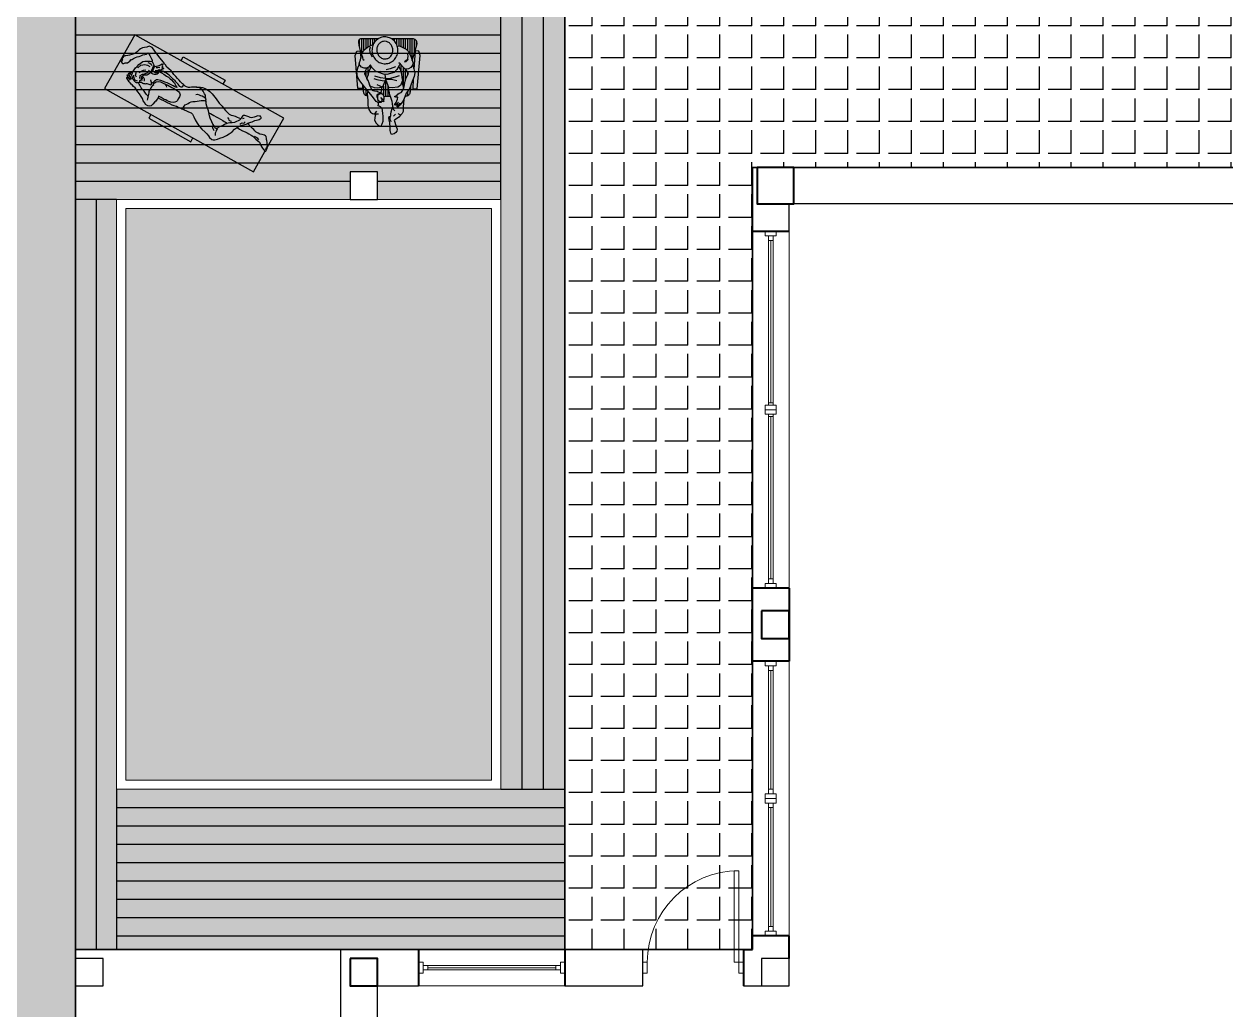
# Model space of a CAD drawing. Header units: millimetres. Extents: x 60.6 to 115.2, y 47.4 to 73.6.
# Drawn here: x 87.77 to 100.91, y 57.28 to 68.06 of the extents above; entities that cross this region are included whole.
import ezdxf

# ---------------------------------------------------------------- set-up
doc = ezdxf.new("R2010")
doc.units = ezdxf.units.MM
doc.linetypes.add('CENTER2', pattern=[28.575, 19.05, -3.175, 3.175, -3.175])
for name, color, linetype in [('1-furnitura', 250, 'Continuous'), ('2', 7, 'Continuous'), ('3', 4, 'Continuous'), ('Door', 150, 'Continuous'), ('dwgmodels.com', 250, 'Continuous'), ('hatch2', 7, 'Continuous')]:
    doc.layers.add(name, color=color, linetype=linetype)
for name, color, linetype, lineweight in [('HATCH', 252, 'Continuous', 0), ('paving', 251, 'Continuous', 30), ('wall2', 7, 'Continuous', 40)]:
    doc.layers.add(name, color=color, linetype=linetype, lineweight=lineweight)

# ---------------------------------------------------------------- blocks, each defined once
blk = doc.blocks.new('LCPLMN04')
at = {"color": 0}
for p, q in [((1.75, 28), (4.55, 28)), ((1, 26), (10.38, 26)), ((1, 25), (8.05, 25)), ((1, 24), (6.33, 24)), ((1, 23), (5.5, 23)), ((1, 22), (4.99, 22)), ((1.08, 27), (8.02, 27)), ((13.92, 22), (22.29, 22)), ((14.9, 23), (19.46, 23)), ((16.51, 24), (17.23, 24)), ((23.38, 25), (23.75, 25)), ((24.8, 25), (25.57, 25)), ((25.01, 24), (26.88, 24)), ((1, 21), (4.51, 21)), ((1, 20), (4.31, 20)), ((1, 19), (3.47, 19)), ((1, 18), (2, 18)), ((1, 17), (1.13, 17)), ((12.86, 21), (15.6, 21)), ((20.1, 14), (27.02, 14)), ((22.19, 15), (27.05, 15)), ((22.56, 13), (26.46, 13)), ((26.73, 16), (27.07, 16)), ((1, 10), (1.46, 10)), ((1, 9), (2.54, 9)), ((1, 8), (3.78, 8)), ((1, 7), (4.23, 7)), ((1, 6), (4.68, 6)), ((13.24, 7), (14.08, 7)), ((14.02, 6), (17.24, 6)), ((1, 5), (5.38, 5)), ((1, 4), (6.35, 4)), ((1, 3), (7.87, 3)), ((1.31, 2), (4.45, 2)), ((12.18, 2), (12.56, 2)), ((15.56, 5), (17.88, 5)), ((23.82, 5), (26.66, 5))]:
    blk.add_line(p, q, dxfattribs=at)
for points in [[(10.8, 26.15), (6.47, 27.48), (3.08, 28.4), (2.23, 28.33), (1.77, 28.02), (1.23, 27.56), (1, 26.71), (1, 16.8)], [(19.19, 26.64), (23.71, 26.46), (23.69, 28.48), (8.63, 29.76), (6.63, 29.11), (6.47, 27.48), (14.75, 26.92)], [(4.24, 19.31), (4.38, 20.74), (5.12, 22.25), (5.71, 23.42), (6.76, 24.4), (9.38, 25.62), (10.7, 26.12), (12.11, 26.57), (12.97, 26.21), (14.08, 25.55), (14.62, 24.43), (14.81, 22.96), (11.76, 20.02), (12.29, 20.64), (13.09, 20.27), (14.95, 19.15), (16.28, 17.97), (16.83, 16.22), (17.19, 14.65), (17.01, 13.01), (16.29, 11), (15.7, 9.36), (14.17, 7.92), (13.26, 7.34), (12.87, 7.18), (13.94, 6.28), (14.37, 5.36), (14.4, 4.28), (13.85, 3.11), (13.19, 2.45), (12.47, 1.93), (11.72, 2.1), (10.51, 2.65), (8.98, 2.84), (7.53, 3.34), (6.42, 3.93), (5.5, 4.84), (4.77, 5.8), (4.34, 6.77), (3.91, 7.65), (3.64, 8.36)], [(7.76, 23.98), (9.1, 24.13), (10.49, 23.89), (11.47, 22.64), (11.24, 23.42), (10.58, 24.09), (10.02, 24.32)], [(12.71, 26.32), (13.55, 26.66), (14.67, 26.9), (16.53, 27.36), (18.17, 27.09), (19.62, 26.45), (21.68, 25.63), (23.73, 24.86), (25.66, 23.45), (27.46, 22.77), (28.92, 22.13), (29.69, 21.66), (30.5, 21.16), (31.1, 20.69), (31.66, 20.11), (32.23, 19.48), (31.73, 19.82), (30.92, 20.33), (30.32, 20.46), (30.87, 20.23), (31.28, 19.65), (31.8, 19.13), (31.4, 19.26), (30.7, 19.49), (29.85, 19.85), (30.61, 19.09), (31.23, 18.52), (31.04, 18.12), (29.98, 18.91), (28.48, 19.5), (27.57, 19.67), (27.55, 19.07), (27.61, 18.63), (27.48, 18.23), (27.29, 18.08), (26.92, 18.66), (26.6, 19.34), (26.25, 19.62), (25.78, 20.14), (25.4, 21.11), (24.63, 21.78), (23.63, 22.23), (22.73, 22.45), (20.24, 23), (18.8, 23.45), (17.7, 23.95), (16.73, 24.41), (14.78, 23.2)], [(20.45, 21.48), (23.59, 22.24)], [(22.51, 25.32), (23.44, 25.31), (24.19, 25.29), (24.8, 25.25), (25.27, 25.19), (25.64, 25.11), (25.92, 25.02), (26.14, 24.92), (26.31, 24.8), (26.46, 24.68), (26.6, 24.54), (26.71, 24.39), (26.81, 24.24), (26.89, 24.09), (26.96, 23.95), (27.02, 23.8), (27.07, 23.67), (27.11, 23.53), (27.15, 23.38), (27.18, 23.17), (27.2, 22.87), (27.2, 22.87)], [(28.56, 22.29), (30.26, 22.23), (31.94, 22.04), (33.03, 22.04), (34.16, 22.02), (35.02, 21.52), (35.78, 20.86), (36.6, 20), (37.7, 18.5), (38.06, 17.92), (40.95, 18.81), (42.21, 19.35), (43.01, 19.19), (43.72, 18.72), (44.24, 18), (44.52, 16.77), (43.9, 16.41), (42.77, 16.11), (41.25, 16.06), (39.18, 15.89), (37.85, 15.64), (36.97, 15.47), (36.37, 15.64), (36.35, 16.14), (36.24, 16.47), (35.31, 16.44), (34.22, 16.55), (32.66, 16.99), (31.76, 17.35), (30.49, 17.11), (29.46, 17.01), (28.14, 16.57), (26.42, 16.01), (25.54, 15.88), (23.84, 15.33), (23.08, 15.5)], [(13.57, 19.98), (14.85, 20.63), (17, 21.26), (18.77, 21.46), (19.99, 21.66), (22.2, 20.76), (23.03, 19.6), (23.38, 17.09), (23.08, 15.5), (19.92, 14.35), (19.98, 14), (21.04, 13.45), (22.74, 12.82), (23.11, 12.1), (23.52, 10.34), (23.32, 8.99), (23.05, 8.19), (22.66, 6.99), (20.65, 6.38), (19.78, 5.95), (19.1, 5.53), (17.2, 6.3), (16.11, 6.36), (13.53, 7.51)], [(13.69, 18.51), (14.67, 16.08), (15.08, 14.32)], [(17.88, 20.15), (18.43, 18.45), (19.18, 15.71), (18.99, 13.92), (18.77, 11.74), (18.04, 9.19)], [(20.14, 19.14), (19.54, 16.65), (19.56, 14.58), (19.74, 13.89)], [(31.92, 17.4), (33.04, 17.54), (33.38, 17.75), (33.76, 18.16)], [(35.55, 20.59), (35.5, 20.39), (35.32, 20.05), (34.99, 19.78)], [(35.27, 18.57), (35.78, 18.13), (36.15, 17.61)], [(16.13, 4.64), (16.97, 4.47), (19.87, 5.96), (22.27, 6.88), (24.02, 7.63), (24.59, 8.3), (24.66, 8.99), (24.86, 10.13), (25.19, 10.59), (25.36, 11.43), (25.48, 12.13), (25.72, 12.33), (26.03, 11.91), (25.96, 11.21), (26.18, 10.57), (26.6, 10.05), (27.19, 10.07), (28.02, 10.34), (28.95, 10.43), (29.3, 10.45), (29.52, 11.19), (29.5, 11.78), (29.64, 12.14), (29.98, 12.05), (30.18, 10.82), (29.53, 9.67), (27.26, 8), (25.25, 6.39), (22.79, 4.43), (20.16, 2.26), (18.22, 1.26), (15.96, 0.98), (13.81, 1.53), (12.69, 2.09)], [(16.08, 15.3), (16.2, 13.57), (15.81, 11.73)], [(17.38, 13.61), (18.99, 13.92), (19.94, 13.86)], [(19.08, 8.74), (19.49, 10.03), (20.03, 12.42), (20.09, 13.61)], [(22.95, 12.49), (22.59, 11.63), (21.89, 10.22)], [(25.46, 12), (22.95, 12.49)], [(27.22, 16.27), (27.22, 15.91), (27.2, 14.29), (27.19, 13.33)], [(27.72, 11.77), (28.56, 12.43)], [(29.35, 13.06), (29.69, 13.33)], [(35.13, 9.67), (35.77, 9.3), (37.16, 9.1), (38.09, 8.93), (39.4, 9.73), (40.17, 10.49), (40.73, 11.4), (40.65, 11.99), (39.64, 12.5), (38.54, 12.9), (37.32, 12.86), (36.07, 12.87), (35.15, 12.73), (33.47, 12.57), (32.73, 12.39), (31.92, 11.77), (31.6, 11.07), (31.47, 10.63), (30.68, 10.74), (30.18, 10.82)], [(36.55, 16.09), (37.01, 15.91), (37.54, 16.02), (38.22, 16.25), (38.77, 16.36)], [(1, 10.63), (1, 2.54), (1.31, 2), (1.85, 1.69), (2.62, 1.69), (3.85, 1.85), (6.43, 2.51), (8.19, 3.11)], [(4.73, 6.93), (5.78, 6.77), (7.06, 6.92), (8.13, 7.25), (9.2, 7.84)], [(16.13, 4.64), (14.29, 5.53)], [(26.96, 5.75), (26.93, 5.49), (26.86, 5.16), (26.78, 4.93), (26.68, 4.76), (26.56, 4.63), (26.43, 4.51), (26.28, 4.41), (26.11, 4.31), (25.92, 4.23), (25.73, 4.15), (25.51, 4.09), (25.29, 4.04), (25.06, 4), (24.81, 3.98), (24.56, 3.97), (24.28, 3.97), (23.97, 3.98), (23.64, 4), (23.27, 4.03), (22.85, 4.06), (22.39, 4.09)], [(24.65, 5.92), (26.06, 5.69), (28.88, 5.89), (31.34, 5.98), (33.25, 6.39), (34.46, 7.08), (35.06, 8.13), (35.14, 8.73), (35.12, 10.76)], [(34.01, 9.83), (34.68, 9.3), (34.98, 9.12)], [(21.76, 3.57), (23.67, 3.47), (23.65, 1.45), (8.58, 0.21), (6.59, 0.87), (6.43, 2.51), (9.79, 2.74)], [(8.51, 3.37), (9.65, 3.51), (10.18, 3.67), (10.71, 4.28)]]:
    blk.add_lwpolyline(points, dxfattribs=at)
for points in [[(0.1, 13.53, 0.101727), (0.63, 11.3, 0.099773), (2.02, 9.42, 0.097129), (4.04, 8.2, 0.095339), (6.4, 7.83, 0.095339), (8.74, 8.35, 0.097129), (10.67, 9.69, 0.099773), (11.94, 11.66, 0.101727), (12.33, 13.92, 0.101727), (11.8, 16.16, 0.099773), (10.41, 18.04, 0.097129), (8.39, 19.25, 0.095339), (6.03, 19.63, 0.095339), (3.69, 19.1, 0.097129), (1.76, 17.76, 0.099773), (0.49, 15.8, 0.101727)], [(2.14, 13.02, 0.108144), (2.66, 11.71, 0.101979), (3.72, 10.68, 0.094322), (5.12, 10.11, 0.08954), (6.71, 10.09, 0.08954), (8.2, 10.63, 0.094322), (9.34, 11.61, 0.101979), (10.02, 12.93, 0.108144), (10.09, 14.33, 0.108144), (9.57, 15.64, 0.101979), (8.5, 16.67, 0.094322), (7.1, 17.23, 0.08954), (5.52, 17.26, 0.08954), (4.02, 16.72, 0.094322), (2.88, 15.74, 0.101979), (2.21, 14.42, 0.108144)], [(28.58, 12.4, 0.113053), (28.72, 12.3, 0.103378), (28.9, 12.26, 0.09211), (29.08, 12.3, 0.085468), (29.25, 12.4, 0.085468), (29.38, 12.55, 0.09211), (29.44, 12.73, 0.103378), (29.43, 12.91, 0.113053), (29.35, 13.06, 0.113053), (29.22, 13.16, 0.103378), (29.04, 13.19, 0.09211), (28.85, 13.16, 0.085468), (28.68, 13.06, 0.085468), (28.56, 12.9, 0.09211), (28.5, 12.73, 0.103378), (28.51, 12.54, 0.113053)]]:
    blk.add_lwpolyline(points, format="xyb", close=True, dxfattribs=at)
for points in [[(28.78, 13.12, 0.06123), (28.4, 13.31, 0.090632), (27.73, 13.42, 0.090632), (27.07, 13.29, 0.094881), (26.52, 12.94, 0.101581), (26.16, 12.41, 0.106886), (26.04, 11.81, 0.106886)], [(26.04, 11.81, 0.106886), (26.18, 11.22, 0.101581), (26.57, 10.71, 0.094881), (27.13, 10.38, 0.090632), (27.8, 10.27, 0.090632), (28.46, 10.4, 0.094881), (29.01, 10.75, 0.101581), (29.38, 11.28, 0.106886), (29.49, 11.88, 0.106886), (29.35, 12.47, 0.003968), (29.34, 12.5, 0.094881)]]:
    blk.add_lwpolyline(points, format="xyb", dxfattribs=at)
blk = doc.blocks.new('LCPLWM01')
at = {"color": 0}
for points in [[(72, 12.16), (72, 26), (0, 26), (0, 0), (72, 0), (72, 9.88)], [(22.36, 26), (22.36, 27.89), (42.69, 27.89), (42.62, 26)], [(28.19, 17.65), (27.63, 17.79), (26.53, 18.04), (25.68, 18.4), (24.77, 18.68), (23.71, 19.04), (22.57, 19.4), (21.67, 19.82), (20.78, 20.22), (19.58, 20.4), (18.5, 20.66), (17.54, 21.18), (16.92, 21.46), (16.17, 21.79), (15, 22.24), (13.32, 22.99), (12.24, 23.45), (11.18, 23.81), (9.88, 24.48), (9.08, 24.87), (8.36, 24.87), (7.74, 24.71), (6.93, 23.92), (6.2, 23.21), (5.64, 22.73), (5.04, 22.05), (4.72, 21.29), (4.43, 20.35), (4.08, 19.53), (3.59, 18.77), (3, 18.13), (2.3, 17.34), (1.74, 16.83), (1.07, 16.42), (0.76, 16.18), (0.34, 15.6), (0.23, 15.15), (0.3, 15.01), (0.29, 14.84), (0.22, 14.5), (0.33, 14.43), (0.61, 14.38), (0.42, 14.11), (0.46, 13.94), (0.7, 13.87), (0.88, 13.83), (0.56, 13.55), (0.49, 13.32), (0.66, 13.21), (0.94, 13.17), (1.07, 12.97), (1.38, 12.89), (1.94, 13.23), (2.29, 13.67), (2.67, 13.81), (3.09, 14.08), (3.4, 14.74), (3.66, 15.29), (3.87, 16.12), (4.01, 16.14), (4.5, 17.01), (4.93, 17.72), (5.49, 18.31), (6.11, 18.88), (6.6, 19.54), (7.16, 20.19), (7.76, 20.7), (8.21, 21.14), (8.42, 21.66), (8.68, 22.08), (9.05, 21.86), (9.46, 21.65), (9.87, 21.4), (10.32, 21.12), (10.9, 20.7), (11.38, 20.39), (11.56, 20.32), (11.66, 20.11), (11.76, 19.69)], [(33.49, 19.43), (34.36, 19.86), (35.06, 20.27), (35.79, 20.57), (37.04, 20.67), (38.1, 20.68), (39.38, 20.53), (40.69, 20.17), (43.17, 19.15), (45.09, 18.23), (46.89, 17.69), (48.03, 17.26), (49.06, 16.83), (50.12, 16.48), (51.19, 16.19), (52.05, 16.32), (52.75, 16.56), (53.72, 16.75), (54.69, 16.84), (55.45, 16.9), (56.11, 16.96), (56.39, 16.93)], [(33.69, 8.57), (34.76, 8.6), (35.69, 8.72), (36.87, 8.92), (37.7, 8.63), (38.63, 7.96), (39.75, 7.12), (41.17, 6.3), (42.75, 5.5), (44.19, 5.07), (46.03, 4.66), (46.95, 4.31), (47.95, 3.95), (48.74, 3.64), (49.88, 3.35), (50.53, 3.51), (51.06, 3.85), (51.9, 4.64), (52.63, 5.46), (53.61, 6.52), (54.56, 7.86), (55.19, 8.96), (55.79, 10.37), (56.22, 11.78), (56.93, 13.13), (57.77, 14.39), (59.38, 16.03), (60.12, 17.13), (60.75, 17.78), (61.1, 18.16), (61.55, 18.63), (61.94, 19.15), (62.5, 19.63), (62.99, 20.11), (63.27, 20.52), (63.48, 20.96), (63.65, 21.35), (63.58, 21.58), (63.07, 21.93), (62.55, 21.73), (61.89, 21.39), (61.47, 20.96), (60.98, 20.27), (60.52, 19.82), (60.11, 19.52), (59.52, 19.35), (58.9, 19.22), (58.07, 19.13), (57.65, 19.06), (57.17, 18.96), (56.75, 18.66), (56.43, 18.27), (56.39, 17.65), (56.39, 17.31), (56.39, 16.89), (56.13, 16.2), (55.85, 15.62), (55.36, 15.01), (54.73, 14.25), (53.96, 13.67), (53.17, 13.17), (52.61, 12.76), (52.15, 12.31), (51.56, 11.52), (51.28, 10.91), (50.68, 10.15), (50.5, 9.88), (49.97, 9.22), (49.59, 8.5), (49.34, 8.23), (49.13, 8.1), (48.03, 8.83), (47.18, 9.25), (46.29, 9.85), (44.98, 10.8), (44.15, 11.56), (43.38, 12.61), (42.79, 13.21), (42.14, 13.8), (41.25, 14.57), (40.57, 15.27), (39.89, 16.28)], [(8, 14.48), (8.54, 16.09), (9.76, 17.12), (11.04, 17.38), (12.08, 17.37)], [(9.37, 12.95), (10.49, 14.73), (11.37, 15.34)], [(10.91, 10.99), (10.39, 12.04), (10.96, 13.07), (11.93, 13.92), (12.54, 14.81), (12.76, 15.98)], [(10.46, 18.49), (11.47, 18.59), (12.09, 18.48), (12.64, 18.23)], [(13.65, 15.53), (14.02, 15.31), (14.78, 15.31), (15.24, 15.4), (15.62, 15.6), (15.96, 15.88), (16.24, 16.22), (16.59, 16.63), (16.7, 17.35)], [(14.65, 18.31), (15.27, 18.65), (15.9, 19.16)], [(14.94, 17.03), (15.85, 17.64), (16.24, 18.4)], [(34.78, 16.61), (35.34, 16.98), (36.03, 17.18), (36.72, 17.24), (37.44, 17.34), (38.2, 17.34), (38.69, 17.26), (38.93, 17.15)], [(56.81, 12.9), (58.03, 12.87), (59.45, 12.85), (60.59, 13.02), (61.53, 13.08), (62.46, 13.07), (63.49, 13.05), (64.39, 12.98), (65.12, 12.83), (66.08, 12.57), (67.16, 12.39), (68.01, 12.14), (68.6, 11.72), (69.29, 11.26), (69.93, 10.84), (70.46, 10.59), (71.07, 10.31), (72.07, 9.85), (72.21, 10.13), (72.21, 10.61), (72.22, 11.37), (72.09, 11.99), (71.72, 12.69), (71.31, 13.11), (70.93, 13.67), (70.39, 14.22), (70.11, 14.57), (69.81, 14.99), (69.43, 15.62), (68.99, 15.83), (68.44, 15.73), (67.54, 15.53), (66.53, 15.26), (65.66, 15.17), (65.07, 15.11), (64.76, 15.14), (64, 15.36), (63.35, 15.61), (62.69, 15.79), (62.14, 15.93), (61.35, 16.15), (60.83, 16.29), (60.49, 16.4), (59.68, 16.47)], [(57.01, 17.44), (57.36, 17.71), (57.5, 17.92)], [(57.08, 14.74), (57.3, 15.22), (57.69, 15.77), (58.24, 15.94), (58.52, 16.15), (58.59, 16.42), (58.49, 16.66)], [(21.61, 7.59), (21.51, 6.9), (21.45, 5.83), (21.28, 5.41), (20.95, 4.17), (20.66, 3.14), (20.25, 2.73), (19.52, 2.57), (18.38, 2.58), (17.69, 3.03), (16.77, 3.43), (16.04, 4.06), (15.08, 4.58), (14.02, 5.19), (12.95, 5.64), (12.03, 6.07), (11.13, 6.46), (10.27, 6.71), (9.37, 6.92), (8.86, 7.04), (8.27, 7.35), (7.65, 7.53), (6.93, 7.96), (6.07, 8.42), (5.91, 8.66), (6.14, 8.9), (6.97, 8.62), (7.7, 8.26), (7.18, 8.65), (6.49, 8.97), (5.91, 9.28), (5.5, 9.67), (5.53, 9.74), (6.02, 9.73), (6.67, 9.48), (7.22, 9.24), (7.87, 9.02), (7.71, 9.16), (7.32, 9.4), (6.91, 9.68), (6.43, 9.94), (5.92, 10.22), (5.65, 10.46), (5.68, 10.8), (6.2, 10.73), (6.78, 10.49), (6.55, 10.66), (6.17, 10.98), (6.17, 11.25), (6.69, 11.39), (7.07, 11.24)], [(10.61, 9.41), (9.33, 9.28), (8.34, 10.22), (8, 10.89)], [(9.38, 10.76), (8.63, 11.3), (8.23, 12.78)], [(12.8, 10.97), (12.98, 11.18), (12.94, 11.42), (12.74, 11.67), (12.53, 11.81), (12.3, 11.95), (11.89, 12.05), (11.47, 12.05), (11.12, 11.99)], [(11.4, 9.48), (11.72, 9.6), (11.89, 9.74), (12.03, 9.77), (12.24, 9.83), (12.51, 9.83), (12.93, 9.83), (13.24, 9.89), (13.62, 9.96), (13.97, 10.13), (14.25, 10.37), (14.56, 10.54), (14.87, 10.61), (15.4, 10.77), (15.77, 10.8), (16.05, 10.8), (16.3, 11.01), (16.4, 11.1), (16.3, 11.42), (16.17, 11.63), (15.96, 11.87), (15.72, 12.22), (15.24, 12.68)], [(11.95, 11.4), (11.81, 11.5), (11.56, 11.61), (11.53, 11.61)], [(15.91, 11.94), (16.82, 12.06)], [(16.99, 11.62), (17.3, 11.44), (17.15, 10.82), (16.98, 10.24), (16.9, 9.72), (16.9, 8.99), (16.89, 8.1), (17.19, 7.57), (17.36, 6.91), (17.52, 6.32), (17.76, 5.66), (17.92, 5.1), (18.09, 4.52)], [(21.17, 14.13), (21.54, 13.92), (22.06, 13.6), (22.47, 13.29)], [(43.38, 12.6), (44.1, 12.64), (45.76, 12.51), (46.9, 12.61), (47.84, 12.67), (48.94, 12.59), (50.08, 12.51), (50.77, 12.5), (51.43, 12.49), (52.33, 12.48)], [(51.18, 14.6), (51.83, 14.29), (52.21, 14.01), (52.86, 14.03), (53.41, 14.06)], [(64.85, 13.28), (65.15, 13.31), (65.43, 13.31), (65.81, 13.31), (66.27, 13.23), (67.26, 12.84)], [(71.56, 10.79), (71.87, 11.2), (71.85, 11.54), (71.78, 12.07)], [(17.62, 6.03), (17.59, 6.05), (16.66, 6.43), (15.97, 6.71), (15.04, 7.14), (13.98, 7.47), (13.29, 7.82), (12.81, 8.07), (12.22, 8.45), (11.81, 8.7), (11.3, 9.12)], [(49.05, 6.98), (48.3, 7.55), (47.58, 8.11), (47.1, 8.39)], [(49.8, 8.46), (49.72, 8.09), (49.72, 7.6), (49.85, 7.01), (49.94, 6.39), (50.12, 5.9), (50.35, 5.45)], [(22.36, 0), (22.36, -1.89), (42.69, -1.89), (42.62, 0)]]:
    blk.add_lwpolyline(points, dxfattribs=at)
for points in [[(11.3, 9.12), (11.4, 9.01), (11.16, 8.99), (10.88, 8.88), (10.6, 8.68), (10.22, 8.58), (9.64, 8.73), (9.29, 8.87), (9.16, 8.97), (8.84, 9.04), (8.54, 9.22), (8.29, 9.39), (8.16, 9.57), (8.13, 9.71), (7.92, 9.95), (7.68, 10.16), (7.34, 10.48), (7.07, 11.24), (6.9, 11.48), (6.99, 12.86), (7.1, 13.97), (7.38, 14.79), (7.6, 15.9), (8.21, 17.2), (8.56, 17.75), (9.19, 18.34), (9.4, 18.5), (10.54, 19.18), (11.1, 19.38), (11.76, 19.69), (12.45, 19.44), (13.03, 18.99), (13.44, 18.57), (14.03, 18.52), (14.48, 18.83), (15, 19.31), (15.31, 19.65), (15.71, 20.23), (16.06, 20.89), (16.5, 20.82), (16.53, 20.22), (16.84, 19.85), (16.8, 19.46), (17.46, 19.59), (17.66, 19.52), (17.42, 19.08), (17.14, 18.84), (17.1, 18.74), (16.79, 18.05), (16.16, 17.3), (16.5, 17.22), (16.08, 16.61), (15.48, 16.27), (14.63, 16.21), (14.03, 16.38), (13.66, 16.18), (13.65, 15.49), (13.39, 14.7), (13.15, 14.04), (12.73, 13.63), (12.38, 13.29), (11.79, 12.95), (11.48, 12.78), (11.33, 12.19), (11.22, 11.71), (11.29, 11.43), (11.49, 11.06), (11.87, 10.91), (12.15, 10.77), (11.69, 10.43), (11.41, 10.33), (11.24, 10.02), (11.27, 9.85), (11.44, 9.64)], [(13.66, 16.18), (13.44, 18.57), (13.76, 18.54), (14.02, 16.37)], [(21.61, 7.59), (22.76, 7.65), (24.55, 7.7), (25.94, 7.72), (26.94, 7.81), (28.15, 7.87), (28.91, 8), (29.51, 8.17), (30.09, 8.26), (30.85, 8.32), (31.89, 8.45), (32.62, 8.44), (33.41, 8.54), (33.69, 8.57), (33.55, 8.82), (33.18, 9.06), (32.87, 9.41), (32.84, 9.89), (33.06, 10.55), (33.44, 11.13), (33.79, 11.72), (34.18, 12.36), (34.63, 12.95), (35.19, 13.43), (35.93, 13.9), (36.69, 14.41), (37.39, 14.93), (38.02, 15.54), (38.53, 15.84), (39.13, 16.15), (39.57, 16.21), (39.89, 16.28), (39.62, 16.73), (39.45, 17.08), (39.03, 17.42), (38.8, 17.91), (38.56, 18.33), (37.91, 18.61), (37.36, 18.96), (36.81, 19.29), (35.92, 19.74), (35.26, 19.79), (34.84, 19.82), (34.33, 19.73), (33.6, 19.49), (32.94, 19.12), (32.18, 18.64), (31.65, 18.33), (31.16, 17.92), (30.64, 17.62), (30.19, 17.52), (29.74, 17.46), (29.19, 17.46), (28.81, 17.57), (28.19, 17.65), (28.29, 17.44), (28.25, 17.03), (28.18, 16.61), (28.14, 16.41), (27.89, 16.23), (27.31, 16.28), (26.69, 16.49), (26.14, 16.67), (25.62, 16.85), (24.89, 17.09), (24.34, 17.31), (23.55, 17.49), (22.86, 17.67), (22.34, 17.78), (21.76, 17.93), (21.21, 18.1), (20.34, 18.29), (19.58, 18.3), (18.82, 18.33), (18.2, 18.38), (17.76, 18.25), (17.51, 18.18), (17.06, 18.12), (16.79, 18.05), (16.16, 17.3), (16.78, 17.36), (17.64, 17.45), (18.81, 17.47), (20.26, 17.35), (21.13, 17.27), (22.13, 17.09), (22.86, 16.95), (23.82, 16.59), (24.81, 16.24), (25.26, 15.91), (25.86, 15.7), (26.43, 15.25), (25.53, 15.15), (24.6, 15.13), (23.11, 15.08), (21.9, 14.98), (20.86, 14.79), (20.21, 14.76), (19.06, 14.57), (18.3, 14.33), (17.81, 14.1), (17.19, 13.79), (17.01, 13.45), (16.83, 13), (16.69, 12.38), (16.99, 11.62), (17.21, 12.31), (17.59, 13), (18.33, 13.61), (19.19, 13.88), (20.41, 14.03), (21.54, 14.09), (22.65, 14.21), (24.59, 14.23), (25.84, 14.22), (26.77, 14.24), (27.84, 14.09), (28.49, 13.85), (29.04, 13.22), (29.24, 12.39), (29.22, 11.35), (29.28, 10.55), (29.11, 9.97), (28.65, 9.38), (28.13, 8.94), (27.19, 8.68), (26.36, 8.48), (25.6, 8.38), (24.84, 8.36), (24.15, 8.26), (22.66, 8.27), (22, 8.28), (21.34, 8.26)]]:
    blk.add_lwpolyline(points, close=True, dxfattribs=at)

msp = doc.modelspace()

# ---------------------------------------------------------------- hatches: boundary and pattern name
at = {"layer": 'dwgmodels.com'}
h = msp.add_hatch(color=5, dxfattribs=at)
h.set_gradient(color1=(11, 116, 244), color2=(173, 221, 247), tint=1, name='INVCURVED')
h.paths.add_polyline_path([(92.882, 66.045), (92.882, 59.795), (88.882, 59.795), (88.882, 66.045)])
at = {"layer": 'HATCH'}
h = msp.add_hatch(color=254, dxfattribs=at)
h.set_gradient(color1=(241, 224, 197), color2=(229, 198, 148), rotation=45, one_color=1, tint=0.74, name='INVSPHERICAL')
h.paths.add_polyline_path([(88.335, 57.945), (88.335, 68.495), (93.685, 68.495), (93.685, 57.945)])
h.paths.add_polyline_path([(92.982, 66.145), (92.982, 59.695), (88.782, 59.695), (88.782, 66.145)], flags=16)
h.paths.add_polyline_path([(91.335, 66.445), (91.335, 66.145), (91.635, 66.145), (91.635, 66.445)], flags=16)
at = {"layer": 'hatch2', "linetype": 'CENTER2'}
h = msp.add_hatch(color=254, dxfattribs=at)
h.set_gradient(color1=(227, 227, 227), color2=(214, 214, 214), rotation=180, one_color=1, tint=0.84, name='INVSPHERICAL')
h.paths.add_polyline_path([(87.335, 50.245), (87.335, 68.495), (88.335, 68.495), (88.335, 50.245)])
at = {"layer": 'paving'}
h = msp.add_hatch(dxfattribs=at)
h.set_pattern_fill('ANGLE', color=139, scale=0.05, angle=90, style=0)
h.set_pattern_definition([(90, (682.4676, -634.99737), (-0.34925, 2e-17), [0.254, -0.09525]), (180, (682.4676, -634.99737), (-4e-17, -0.34925), [0.254, -0.09525])])
h.paths.add_polyline_path([(102.235, 66.495), (102.235, 64.645), (103.24, 64.645), (103.24, 62.665), (107.21, 62.665), (107.618, 63.865), (104.135, 63.865), (104.135, 65.845), (103.435, 65.845), (103.435, 71.845), (106.372, 71.845), (106.57, 72.634), (105.615, 72.98), (105.436, 73.045), (103.408, 73.187), (101.185, 73.187), (101.185, 73.095), (100.785, 73.095), (100.785, 73.187), (95.785, 73.187), (95.785, 72.118), (95.786, 72.116), (96.185, 72.116), (96.185, 71.716), (95.785, 71.716), (95.785, 72.116), (93.265, 72.116), (93.265, 73.016), (91.335, 73.016), (91.335, 72.116), (91.735, 72.116), (91.735, 71.716), (91.335, 71.716), (91.335, 68.495), (93.685, 68.495), (93.685, 57.945), (94.535, 57.945), (95.735, 57.945), (95.735, 66.495)])

# ---------------------------------------------------------------- linework, layer by layer
at = {"layer": '2', "linetype": 'Continuous'}
msp.add_line((88.335, 50.245), (88.335, 68.495), dxfattribs=at)
at = {"layer": '3', "color": 251, "linetype": 'Continuous', "lineweight": 18}
for p, q in [((88.335, 66.495), (88.335, 68.495)), ((88.335, 66.495), (88.335, 50.245)), ((95.735, 65.795), (95.735, 61.895)), ((96.135, 57.845), (96.135, 65.795)), ((95.735, 61.095), (95.735, 59.595)), ((96.135, 61.095), (96.135, 59.595)), ((95.735, 58.095), (95.735, 59.595)), ((96.135, 58.095), (96.135, 59.595)), ((93.685, 57.945), (92.085, 57.945)), ((93.685, 57.545), (92.085, 57.545))]:
    msp.add_line(p, q, dxfattribs=at)
at = {"layer": '3', "color": 251, "linetype": 'Continuous', "lineweight": 5}
for p, q in [((95.91, 65.695), (95.96, 65.695)), ((95.935, 65.695), (95.935, 63.92)), ((95.91, 63.92), (95.96, 63.92)), ((95.91, 63.77), (95.96, 63.77)), ((95.935, 61.995), (95.935, 63.77)), ((95.91, 61.995), (95.96, 61.995)), ((95.91, 60.995), (95.96, 60.995)), ((95.935, 60.995), (95.935, 59.695)), ((95.91, 59.695), (95.96, 59.695)), ((95.91, 59.495), (95.96, 59.495)), ((95.935, 58.195), (95.935, 59.495)), ((95.91, 58.195), (95.96, 58.195)), ((92.185, 57.77), (92.185, 57.72)), ((93.585, 57.745), (92.185, 57.745)), ((93.585, 57.77), (93.585, 57.72))]:
    msp.add_line(p, q, dxfattribs=at)
at = {"layer": '3', "color": 251, "linetype": 'Continuous', "lineweight": 18}
for points in [[(92.982, 66.145), (92.982, 59.695), (88.782, 59.695), (88.782, 66.145)], [(92.882, 66.045), (92.882, 59.795), (88.882, 59.795), (88.882, 66.045)]]:
    msp.add_lwpolyline(points, close=True, dxfattribs=at)
at = {"layer": '3', "color": 251, "linetype": 'Continuous', "lineweight": 5}
for points in [[(95.995, 65.745), (95.995, 65.795), (95.875, 65.795), (95.875, 65.745)], [(95.91, 65.745), (95.96, 65.745), (95.96, 63.895), (95.91, 63.895)], [(95.995, 63.895), (95.995, 63.845), (95.875, 63.845), (95.875, 63.895)], [(95.995, 63.795), (95.995, 63.845), (95.875, 63.845), (95.875, 63.795)], [(95.91, 61.945), (95.96, 61.945), (95.96, 63.795), (95.91, 63.795)], [(95.995, 61.945), (95.995, 61.895), (95.875, 61.895), (95.875, 61.945)], [(95.995, 61.045), (95.995, 61.095), (95.875, 61.095), (95.875, 61.045)], [(95.91, 61.045), (95.96, 61.045), (95.96, 59.645), (95.91, 59.645)], [(95.995, 59.645), (95.995, 59.595), (95.875, 59.595), (95.875, 59.645)], [(95.995, 59.545), (95.995, 59.595), (95.875, 59.595), (95.875, 59.545)], [(95.91, 58.145), (95.96, 58.145), (95.96, 59.545), (95.91, 59.545)], [(95.995, 58.145), (95.995, 58.095), (95.875, 58.095), (95.875, 58.145)], [(92.135, 57.685), (92.085, 57.685), (92.085, 57.805), (92.135, 57.805)], [(93.635, 57.77), (93.635, 57.72), (92.135, 57.72), (92.135, 57.77)], [(93.635, 57.685), (93.685, 57.685), (93.685, 57.805), (93.635, 57.805)]]:
    msp.add_lwpolyline(points, close=True, dxfattribs=at)
at = {"layer": 'Defpoints'}
msp.add_lwpolyline([(87.335, 50.245), (87.335, 68.495), (88.335, 68.495), (88.335, 50.245)], close=True, dxfattribs=at)
at = {"layer": 'Door', "color": 251, "linetype": 'Continuous', "lineweight": 0}
for points in [[(95.585, 57.805), (95.535, 57.805), (95.535, 58.805), (95.585, 58.805)], [(94.585, 57.685), (94.535, 57.685), (94.535, 57.805), (94.585, 57.805)], [(95.585, 57.685), (95.635, 57.685), (95.635, 57.805), (95.585, 57.805)]]:
    msp.add_lwpolyline(points, close=True, dxfattribs=at)
at = {"layer": 'Door', "color": 251, "linetype": 'Continuous', "lineweight": 0, "extrusion": (0, 0, -1)}
msp.add_arc((-95.585, 57.805), 1, 0.0046, 90.0046, dxfattribs=at)
at = {"layer": 'paving', "color": 139}
for points in [[(102.235, 66.495), (95.735, 66.495), (95.735, 57.945), (94.535, 57.945), (93.685, 57.945), (93.685, 68.495), (91.335, 68.495), (91.335, 71.716), (91.735, 71.716), (91.735, 72.116), (91.335, 72.116), (91.335, 73.016), (93.265, 73.016), (93.265, 72.116), (95.785, 72.116), (95.785, 71.716), (96.185, 71.716), (96.185, 72.116), (95.786, 72.116), (95.785, 72.118), (95.785, 73.209), (100.785, 73.371), (100.785, 73.095), (101.185, 73.095)], [(92.982, 66.145), (92.982, 68.495)], [(93.216, 59.695), (93.216, 68.495)], [(93.451, 59.695), (93.451, 68.495)], [(88.335, 67.945), (92.982, 67.945)], [(88.335, 67.745), (92.982, 67.745)], [(88.335, 67.545), (92.982, 67.545)], [(88.335, 67.345), (92.982, 67.345)], [(88.335, 67.145), (92.982, 67.145)], [(88.335, 66.945), (92.982, 66.945)], [(88.335, 66.745), (92.982, 66.745)], [(88.335, 66.545), (92.982, 66.545)], [(102.94, 62.665), (102.94, 61.645), (102.235, 61.645), (102.235, 50.245), (102.235, 50.245), (88.335, 50.245), (88.335, 57.945), (91.335, 57.945), (95.735, 57.945), (95.735, 66.495), (100.785, 66.495), (102.235, 66.495), (95.735, 66.495), (95.735, 66.495), (102.235, 66.495), (102.235, 64.645)], [(88.335, 66.345), (91.335, 66.345)], [(91.635, 66.345), (92.982, 66.345)], [(88.782, 66.145), (88.335, 66.145)], [(88.558, 66.145), (88.558, 57.945)], [(88.782, 59.695), (88.782, 57.945)], [(92.982, 59.695), (93.685, 59.695)], [(88.782, 59.495), (93.685, 59.495)], [(88.782, 59.295), (93.685, 59.295)], [(88.782, 59.095), (93.685, 59.095)], [(88.782, 58.895), (93.685, 58.895)], [(88.782, 58.695), (93.685, 58.695)], [(88.782, 58.495), (93.685, 58.495)], [(88.782, 58.295), (93.685, 58.295)], [(88.782, 58.095), (93.685, 58.095)]]:
    msp.add_lwpolyline(points, dxfattribs=at)
msp.add_lwpolyline([(88.335, 57.945), (88.335, 68.495), (93.685, 68.495), (93.685, 57.945)], close=True, dxfattribs=at)
at = {"layer": 'wall2', "lineweight": 30}
for p, q in [((102.235, 66.495), (95.735, 66.495)), ((99.215, 66.095), (96.185, 66.095)), ((101.785, 66.095), (99.215, 66.095)), ((91.235, 56.745), (91.235, 57.945)), ((91.235, 57.945), (92.085, 57.945)), ((93.685, 57.945), (94.535, 57.945)), ((94.535, 57.545), (94.535, 57.945)), ((91.635, 56.745), (91.635, 57.545)), ((91.635, 57.545), (92.085, 57.545)), ((93.685, 57.545), (94.535, 57.545)), ((95.635, 57.545), (95.835, 57.545))]:
    msp.add_line(p, q, dxfattribs=at)
at = {"layer": 'wall2'}
for p, q in [((96.135, 65.795), (95.735, 65.795)), ((96.135, 61.895), (95.735, 61.895)), ((96.135, 61.095), (95.735, 61.095)), ((96.135, 58.095), (95.735, 58.095)), ((92.085, 57.945), (92.085, 57.545)), ((93.685, 57.945), (93.685, 57.545)), ((95.635, 57.945), (95.735, 57.945)), ((95.635, 57.945), (95.635, 57.545))]:
    msp.add_line(p, q, dxfattribs=at)
for points in [[(95.735, 65.795), (95.735, 66.495)], [(95.735, 61.095), (95.735, 61.895)], [(96.135, 61.895), (96.135, 61.095)], [(95.735, 57.945), (95.735, 58.095)], [(96.135, 57.845), (96.135, 58.095)]]:
    msp.add_lwpolyline(points, dxfattribs=at)
for points in [[(95.785, 66.495), (95.785, 66.095), (96.185, 66.095), (96.185, 66.495)], [(95.835, 61.645), (95.835, 61.345), (96.135, 61.345), (96.135, 61.645)], [(91.335, 57.845), (91.335, 57.545), (91.635, 57.545), (91.635, 57.845)]]:
    msp.add_lwpolyline(points, close=True, dxfattribs=at)
at = {"layer": 'wall2', "lineweight": 30}
for points in [[(91.335, 66.445), (91.335, 66.145), (91.635, 66.145), (91.635, 66.445)], [(88.335, 57.845), (88.335, 57.545), (88.635, 57.545), (88.635, 57.845)], [(95.835, 57.845), (95.835, 57.545), (96.135, 57.545), (96.135, 57.845)]]:
    msp.add_lwpolyline(points, close=True, dxfattribs=at)
msp.add_lwpolyline([(96.135, 65.795), (96.135, 66.095)], dxfattribs=at)

# ---------------------------------------------------------------- block references
at = {"layer": '1-furnitura'}
for name, p, xscale, yscale, zscale, rotation in [('LCPLWM01', (88.652, 67.358), 0.0259200000001792, 0.0259200000001792, 0.0259200000001792, 330.7221457615651), ('LCPLMN04', (91.387, 67.924), 0.02400000000022828, 0.02400000000022828, 0.02400000000022828, 270)]:
    msp.add_blockref(name, p, dxfattribs=dict(at, xscale=xscale, yscale=yscale, zscale=zscale, rotation=rotation))

doc.saveas('drawing.dxf')
